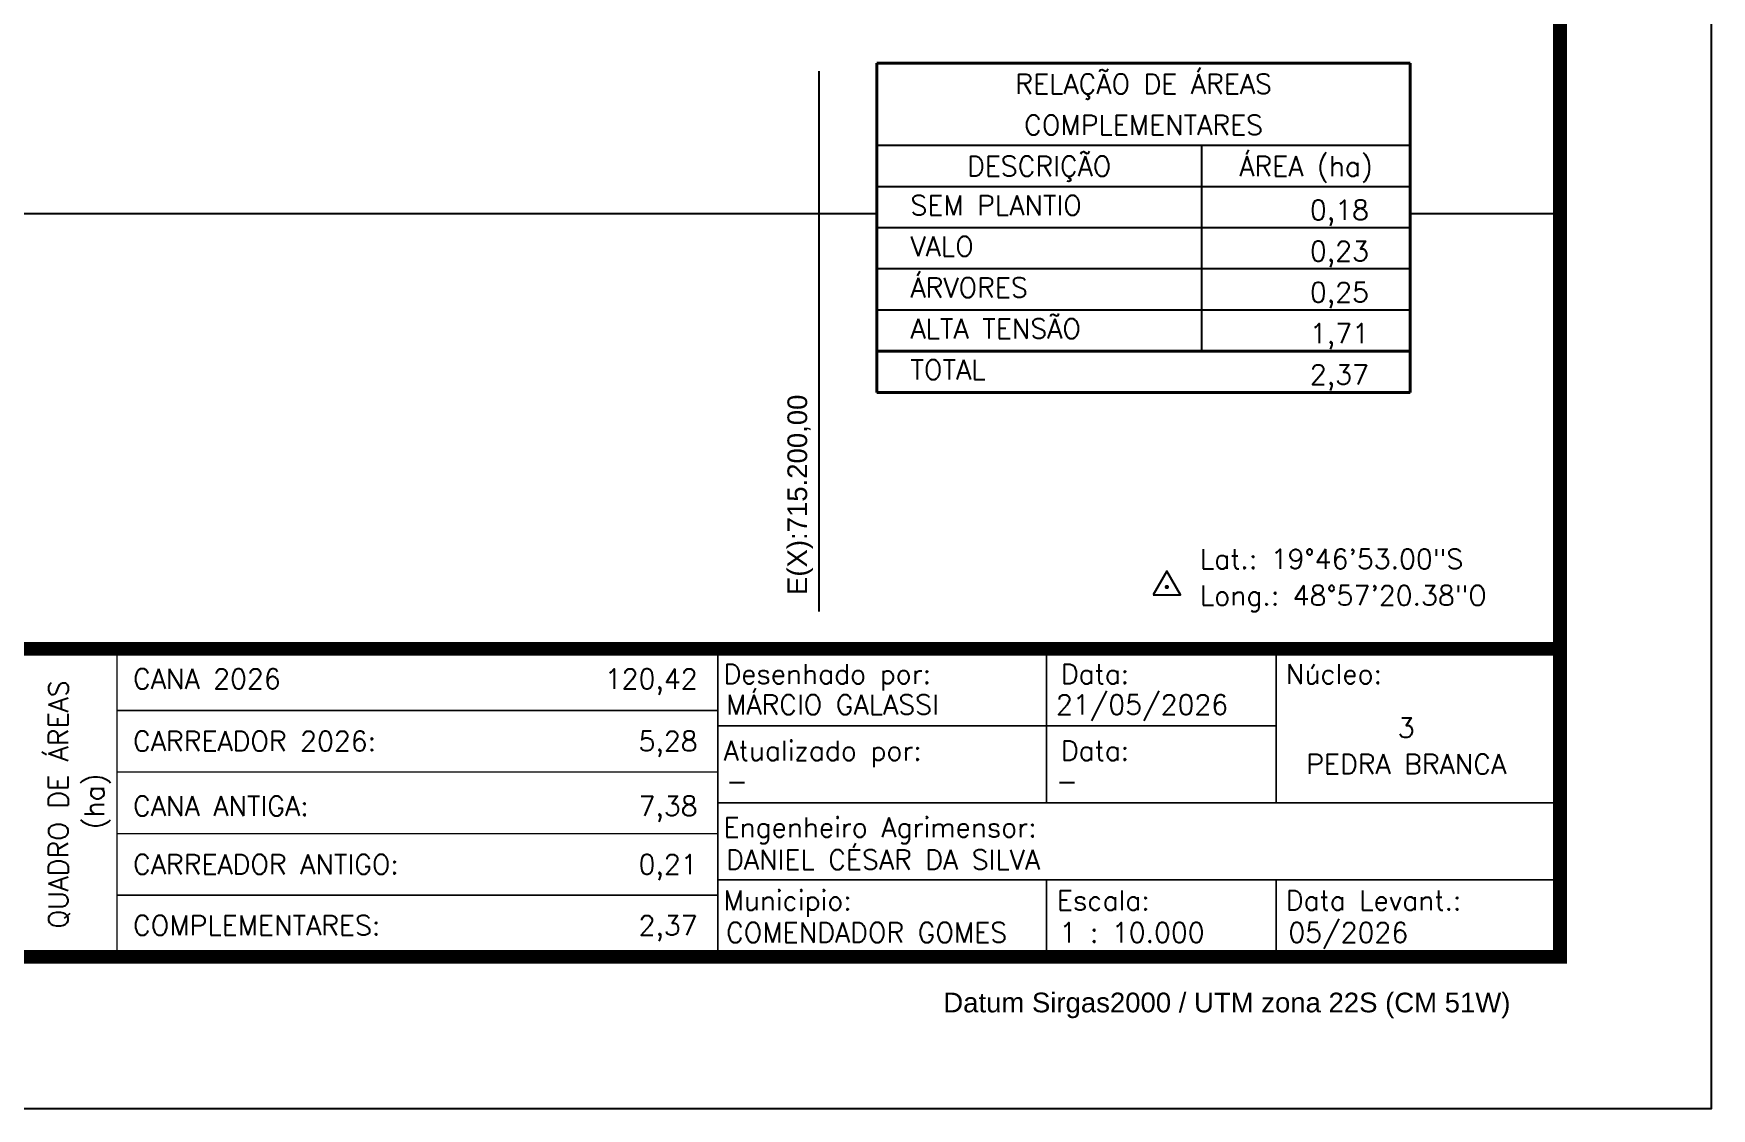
# Model space of a CAD drawing. Extents: x 712819 to 715789, y 7810210 to 7812310.
# Drawn here: x 714681 to 715789, y 7810210 to 7810919 of the extents above; entities that cross this region are included whole.
import ezdxf
from ezdxf.enums import TextEntityAlignment as Align

# ---------------------------------------------------------------- set-up
doc = ezdxf.new("R2010")
doc.units = 0
doc.linetypes.add('CONTINUO', pattern=[0])
doc.linetypes.add('LIN0', pattern=[0])
for name, color, linetype in [('MALHA', 8, 'Continuous'), ('MARGEM', 7, 'CONTINUO'), ('QUADRO_DE_AREAS_COMPLEMENTARES', 7, 'Continuous'), ('TEXTO_DIVERSOS', 7, 'Continuous')]:
    doc.layers.add(name, color=color, linetype=linetype)
doc.styles.add('marcelo', font='arial.ttf')
doc.styles.add('Simplex', font='simplex.shx')
doc.styles.get("Standard").update_dxf_attribs({"font": 'arial.ttf'})

msp = doc.modelspace()

# ---------------------------------------------------------------- linework, layer by layer
at = {"layer": 'MALHA'}
for p, q in [((715200, 7810537.5), (715200, 7810893.9)), ((713878.7, 7810800), (715238, 7810800)), ((715590.2, 7810800), (715689, 7810800))]:
    msp.add_line(p, q, dxfattribs=at)
at = {"layer": 'MARGEM', "color": 174, "linetype": 'LIN0', "flags": 128}
msp.add_lwpolyline([(715789, 7812309.5), (712819, 7812309.5), (712819, 7810209.5), (715789, 7810209.5)], close=True, dxfattribs=at)
at = {"layer": 'MARGEM', "color": 174, "linetype": 'LIN0', "const_width": 9.09, "flags": 128}
for points in [[(715689, 7812209.5), (712919, 7812209.5), (712919, 7810309.5), (715689, 7810309.5)], [(713789, 7810512.8), (715689, 7810512.8), (715689, 7810309.5), (713789, 7810309.5)]]:
    msp.add_lwpolyline(points, close=True, dxfattribs=at)
at = {"layer": 'MARGEM', "color": 174, "linetype": 'LIN0', "const_width": 1.01, "flags": 128}
for points in [[(714736.4, 7810512.8), (714736.4, 7810312)], [(715133, 7810512.8), (715133, 7810312)], [(715350, 7810411.2), (715350, 7810512.8)], [(715501.7, 7810411.2), (715501.7, 7810512.8)], [(714736.4, 7810472.1), (715133, 7810472.1)], [(715133, 7810462), (715501.7, 7810462)], [(714736.4, 7810431.5), (715133, 7810431.5)], [(715133, 7810411.2), (715689.1, 7810411.2)], [(714736.4, 7810390.8), (715133, 7810390.8)], [(715133, 7810360.3), (715689.1, 7810360.3)], [(715350, 7810360.3), (715350, 7810310)], [(715501.7, 7810360.3), (715501.7, 7810310)], [(714736.4, 7810350.2), (715133, 7810350.2)]]:
    msp.add_lwpolyline(points, dxfattribs=at)
at = {"layer": 'QUADRO_DE_AREAS_COMPLEMENTARES', "color": 174, "linetype": 'ByBlock', "lineweight": 40}
for p, q in [((715238, 7810817.7, 669.3), (715238, 7810899.2, 669.3)), ((715238, 7810899.2, 669.3), (715590.2, 7810899.2, 669.3)), ((715590.2, 7810817.7, 669.3), (715590.2, 7810899.2, 669.3)), ((715238, 7810817.7, 669.3), (715238, 7810682, 669.3)), ((715590.2, 7810817.7, 669.3), (715590.2, 7810736.3, 669.3)), ((715590.2, 7810736.3, 669.3), (715590.2, 7810682, 669.3)), ((715590.2, 7810709.2, 669.3), (715238, 7810709.2, 669.3)), ((715590.2, 7810682, 669.3), (715238, 7810682, 669.3))]:
    msp.add_line(p, q, dxfattribs=at)
at = {"layer": 'QUADRO_DE_AREAS_COMPLEMENTARES', "linetype": 'Continuous'}
for p, q in [((715590.2, 7810844.9, 669.3), (715238, 7810844.9, 669.3)), ((715452.4, 7810844.9, 669.3), (715452.4, 7810709.2, 669.3)), ((715590.2, 7810817.7, 669.3), (715238, 7810817.7, 669.3)), ((715590.2, 7810790.6, 669.3), (715238, 7810790.6, 669.3)), ((715590.2, 7810763.5, 669.3), (715238, 7810763.5, 669.3)), ((715590.2, 7810736.3, 669.3), (715238, 7810736.3, 669.3))]:
    msp.add_line(p, q, dxfattribs=at)
at = {"layer": 'TEXTO_DIVERSOS', "linetype": 'Continuous', "flags": 128}
msp.add_lwpolyline([(715420.5, 7810548.4), (715438.6, 7810548.4), (715429.5, 7810564.1)], close=True, dxfattribs=at)
at = {"layer": 'TEXTO_DIVERSOS', "linetype": 'Continuous', "const_width": 1.41, "flags": 128}
msp.add_lwpolyline([(715428.8, 7810553.6, -1), (715430.2, 7810553.6, -1)], format="xyb", close=True, dxfattribs=at)

# ---------------------------------------------------------------- texts
at = {"layer": 'MALHA'}
msp.add_text('E(X):715.200,00', height=13, rotation=90, dxfattribs=at).set_placement((715195.9, 7810548.3), align=Align.BOTTOM_LEFT)
at = {"layer": 'MARGEM', "color": 7, "linetype": 'Continuous', "lineweight": 9}
for s, style, p in [('Desenhado por:', 'Simplex', (715136.8, 7810502.7)), ('Data:', 'Simplex', (715359.5, 7810502.7)), ('Núcleo:', 'Simplex', (715508, 7810502.7)), ('Atualizado por:', 'Simplex', (715136.8, 7810452.1)), ('Data:', 'Simplex', (715359.5, 7810452.1)), ('Engenheiro Agrimensor:', 'Simplex', (715136.8, 7810401.5)), ('Municipio:', 'Simplex', (715136.8, 7810353.3)), ('Escala:', 'Simplex', (715356.9, 7810353.3)), ('Data Levant.:', 'Simplex', (715508, 7810353.3)), ('Datum Sirgas2000 / UTM zona 22S (CM 51W)', 'marcelo', (715281.9, 7810285.9))]:
    msp.add_text(s, height=13, dxfattribs=dict(at, style=style)).set_placement(p, align=Align.TOP_LEFT)
at = {"layer": 'MARGEM', "color": 7, "linetype": 'Continuous', "style": 'Simplex'}
for s, p in [('QUADRO DE ÁREAS', (714697.7, 7810410.2)), ('(ha)', (714721.4, 7810412.2))]:
    msp.add_text(s, height=13, rotation=90, dxfattribs=at).set_placement(p, align=Align.MIDDLE_CENTER)
for s, p in [('CANA 2026', (714747, 7810499.5)), ('MÁRCIO GALASSI', (715138.5, 7810482.5)), ('21/05/2026', (715356.3, 7810482.5)), ('CARREADOR 2026:', (714747, 7810458.4)), ('-', (715138.5, 7810432.1)), ('-', (715356.3, 7810432.1)), ('CANA ANTIGA:', (714747, 7810415.6)), ('DANIEL CÉSAR DA SILVA', (715138.5, 7810380.2)), ('CARREADOR ANTIGO:', (714747, 7810377.1)), ('COMPLEMENTARES:', (714747, 7810336.8)), ('COMENDADOR GOMES', (715138.5, 7810332.1)), ('1 : 10.000', (715358.6, 7810332.1)), ('05/2026', (715509.7, 7810332.1))]:
    msp.add_text(s, height=13, dxfattribs=at).set_placement(p, align=Align.TOP_LEFT)
for s, p in [('120,42', (715119.7, 7810499.5)), ('5,28', (715119.7, 7810458.4)), ('7,38', (715119.7, 7810415.6)), ('0,21', (715119.7, 7810377.1)), ('2,37', (715119.7, 7810336.8))]:
    msp.add_text(s, height=13, dxfattribs=at).set_placement(p, align=Align.TOP_RIGHT)
for s, p in [('3', (715587.5, 7810460.7)), ('PEDRA BRANCA', (715587.5, 7810436.7))]:
    msp.add_text(s, height=13, dxfattribs=at).set_placement(p, align=Align.MIDDLE_CENTER)
at = {"layer": 'QUADRO_DE_AREAS_COMPLEMENTARES', "linetype": 'Continuous', "style": 'Simplex'}
for s, p in [('RELAÇÃO DE ÁREAS', (715414.1, 7810885.6, 669.3)), ('COMPLEMENTARES', (715414.1, 7810858.5, 669.3)), ('DESCRIÇÃO', (715345.2, 7810831.3, 669.3)), ('ÁREA (ha)', (715521.3, 7810831.3, 669.3))]:
    msp.add_text(s, height=13, dxfattribs=at).set_placement(p, align=Align.MIDDLE_CENTER)
for s, p in [('SEM PLANTIO', (715260.2, 7810805.5, 669.3)), ('VALO', (715260.2, 7810778.4, 669.3)), ('ÁRVORES', (715260.2, 7810751.2, 669.3)), ('ALTA TENSÃO', (715260.2, 7810724.1, 669.3)), ('TOTAL', (715260.2, 7810697, 669.3))]:
    msp.add_text(s, height=13, dxfattribs=at).set_placement(p, align=Align.MIDDLE_LEFT)
for s, p in [('0,18', (715562.9, 7810795.9, 669.3)), ('0,23', (715562.9, 7810768.7, 669.3)), ('0,25', (715562.9, 7810741.6, 669.3)), ('1,71', (715562.9, 7810714.4, 669.3)), ('2,37', (715562.9, 7810687.3, 669.3))]:
    msp.add_text(s, height=13, dxfattribs=at).set_placement(p, align=Align.RIGHT)
at = {"layer": 'TEXTO_DIVERSOS', "linetype": 'Continuous', "style": 'Simplex'}
for s, p in [('Lat.: 19°46\'53.00"S', (715451.3, 7810565.6, 656.8)), ('Long.: 48°57\'20.38"O', (715451.3, 7810541.5, 656.8))]:
    msp.add_text(s, height=13, dxfattribs=at).set_placement(p)

doc.saveas('drawing.dxf')
